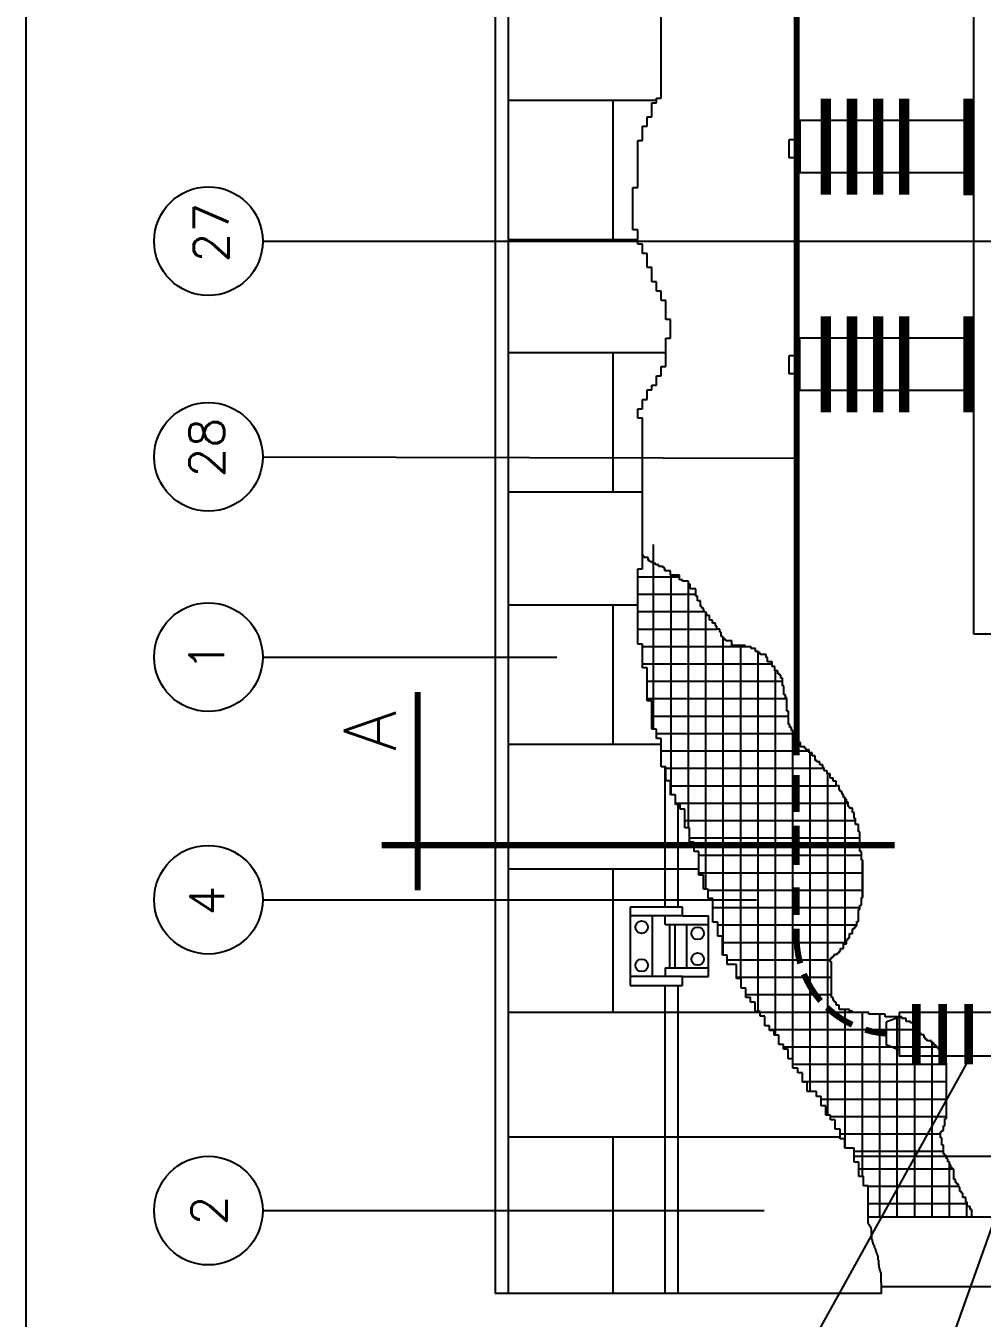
# Model space of a CAD drawing. Extents: x 0 to 0.148, y 0 to 0.197.
# Drawn here: x 0 to 0.044, y 0.0542 to 0.1135 of the extents above; entities that cross this region are included whole.
import ezdxf

# ---------------------------------------------------------------- set-up
doc = ezdxf.new("R2010")
doc.units = 0
doc.header["$LTSCALE"] = 0.2
doc.header["$MEASUREMENT"] = 0
for name, pattern in [('T2PONTO', [1.25, 0.5, -0.25, 0, -0.25, 0, -0.25]), ('TRACEJ', [0.75, 0.5, -0.25]), ('TRACEJP', [0.30000000000000004, 0.2, -0.1])]:
    doc.linetypes.add(name, pattern=pattern)
doc.layers.get('0').update_dxf_attribs({"linetype": 'CONTINUOUS'})
for name, color, linetype in [('LCHAMADA', 7, 'CONTINUOUS'), ('R-120', 7, 'CONTINUOUS'), ('R-80', 7, 'CONTINUOUS'), ('TUB-LP', 7, 'CONTINUOUS'), ('TUN-PI', 7, 'TRACEJ')]:
    doc.layers.add(name, color=color, linetype=linetype)
doc.styles.add('R120', font='txt', dxfattribs={"height": 0.06, "bigfont": 'RHENO'})
doc.styles.add('R80', font='txt', dxfattribs={"height": 0.04, "bigfont": 'RHENO'})

msp = doc.modelspace()

# ---------------------------------------------------------------- linework, layer by layer
for p, q in [((0.02157258112122696, 0.1457202924309954), (0.021572581121227, 0.05529604070466525)), ((0.02217258112122695, 0.1457202924309954), (0.02217258112122695, 0.05529604070466525)), ((0.04357258112122696, 0.08559470634028336), (0.04357258112122696, 0.1307947063402833)), ((0.02898732532522308, 0.1101202924309954), (0.02217258112122692, 0.1101202924309954)), ((0.02697258112122695, 0.1101202924309954), (0.02697258112122695, 0.1037202924309954)), ((0.03557258112122695, 0.1091947063402834), (0.03557258112122695, 0.1067947063402834)), ((0.04357258112122696, 0.1091947063402834), (0.03557258112122695, 0.1091947063402834)), ((0.03508066952872155, 0.1083259519522743), (0.03542559953650097, 0.1083259519522743)), ((0.03508066952872155, 0.1074793264755501), (0.03508066952872155, 0.1083259519522743)), ((0.03542742997411941, 0.1074793264755501), (0.03508066952872155, 0.1074793264755501)), ((0.04357258112122696, 0.1067947063402833), (0.03557258112122695, 0.1067947063402834)), ((0.02812229696886681, 0.1037202924309954), (0.02217258112122692, 0.1037202924309954)), ((0.03557258112122695, 0.09679470634028339), (0.03557258112122695, 0.09919470634028335)), ((0.04357258112122696, 0.09919470634028335), (0.03557258112122695, 0.09919470634028335)), ((0.02941983950340129, 0.09852029243099544), (0.02217258112122692, 0.09852029243099544)), ((0.02697258112122695, 0.09852029243099544), (0.02697258112122695, 0.09212029243099543)), ((0.03508066952872155, 0.09755940869299493), (0.03508066952872155, 0.09840603416971924)), ((0.03508066952872155, 0.09840603416971924), (0.03542559953650097, 0.09840603416971924)), ((0.03542742997411941, 0.09755940869299493), (0.03508066952872155, 0.09755940869299493)), ((0.04357258112122696, 0.09679470634028334), (0.03557258112122695, 0.09679470634028339)), ((0.02833855405795584, 0.09212029243099543), (0.02217258112122692, 0.09212029243099543)), ((0.02883997056609767, 0.08971520905681515), (0.02883997056609767, 0.08123326265052419)), ((0.02840263338615645, 0.08918853099581561), (0.02833855405795587, 0.08918853099581561)), ((0.02840263338615645, 0.08911996232028804), (0.02840263338615645, 0.08918853099581561)), ((0.02860820207234186, 0.08911996232028804), (0.02840263338615645, 0.08911996232028804)), ((0.02860820207234186, 0.08898282496923307), (0.02860820207234186, 0.08911996232028804)), ((0.02867672437020224, 0.08898282496923307), (0.02860820207234186, 0.08898282496923307)), ((0.02867672437020224, 0.08891425505016769), (0.02867672437020224, 0.08898282496923307)), ((0.02881376986222512, 0.08891425505016769), (0.02867672437020224, 0.08891425505016769)), ((0.02881376986222512, 0.0888456863746402), (0.02881376986222512, 0.08891425505016769)), ((0.02895081535424803, 0.0888456863746402), (0.02881376986222512, 0.0888456863746402)), ((0.02895081535424803, 0.08877711769911265), (0.02895081535424803, 0.0888456863746402)), ((0.02908786084627091, 0.08877711769911265), (0.02895081535424803, 0.08877711769911265)), ((0.02908786084627091, 0.08870854902358516), (0.02908786084627091, 0.08877711769911265)), ((0.0292934286361542, 0.08870854902358516), (0.02908786084627091, 0.08870854902358516)), ((0.0292934286361542, 0.08863998034805767), (0.0292934286361542, 0.08870854902358516)), ((0.0293619518303167, 0.08863998034805767), (0.0292934286361542, 0.08863998034805767)), ((0.0293619518303167, 0.0885028417534648), (0.0293619518303167, 0.08863998034805767)), ((0.02963604281436249, 0.0885028417534648), (0.0293619518303167, 0.0885028417534648)), ((0.02963604281436249, 0.08829713448334445), (0.02963604281436249, 0.0885028417534648)), ((0.02812229696886681, 0.08822965141633587), (0.03004717839412904, 0.08822965141633587)), ((0.03004717839412904, 0.08829713448334445), (0.02963604281436249, 0.08829713448334445)), ((0.02963997056609765, 0.08829713448334452), (0.02963997056609765, 0.07820362026195411)), ((0.03004717839412904, 0.08809142845676192), (0.03004717839412904, 0.08829713448334445)), ((0.03018422388615195, 0.08809142845676192), (0.03004717839412904, 0.08809142845676192)), ((0.03018422388615195, 0.08802285853769654), (0.03018422388615195, 0.08809142845676192)), ((0.03045831487019774, 0.08802285853769654), (0.03018422388615195, 0.08802285853769654)), ((0.03043997056609764, 0.0880228585376966), (0.03043997056609764, 0.07668879844590015)), ((0.03045831487019774, 0.08788572118664155), (0.03045831487019774, 0.08802285853769654)), ((0.02812229696886681, 0.0874296514163359), (0.03080092904840604, 0.0874296514163359)), ((0.03052683806436024, 0.08788572118664155), (0.03045831487019774, 0.08788572118664155)), ((0.03052683806436024, 0.0876800139165212), (0.03052683806436024, 0.08788572118664155)), ((0.03080092904840604, 0.0876800139165212), (0.03052683806436024, 0.0876800139165212)), ((0.03080092904840604, 0.08733716929534587), (0.03080092904840604, 0.0876800139165212)), ((0.03086945134626641, 0.08733716929534587), (0.03080092904840604, 0.08733716929534587)), ((0.03086945134626641, 0.08713146202522544), (0.03086945134626641, 0.08733716929534587)), ((0.02812229696886681, 0.0869202924309954), (0.02217258112122692, 0.0869202924309954)), ((0.02697258112122695, 0.0869202924309954), (0.02697258112122695, 0.08052029243099532)), ((0.03100649683828932, 0.08713146202522544), (0.03086945134626641, 0.08713146202522544)), ((0.03100649683828932, 0.0868571860795776), (0.03100649683828932, 0.08713146202522544)), ((0.03107502003245182, 0.0868571860795776), (0.03100649683828932, 0.0868571860795776)), ((0.03107502003245182, 0.08678861740405011), (0.03107502003245182, 0.0868571860795776)), ((0.0311435423303122, 0.08678861740405011), (0.03107502003245182, 0.08678861740405011)), ((0.0311435423303122, 0.08665148005299507), (0.0311435423303122, 0.08678861740405011)), ((0.02812229696886681, 0.08662965141633591), (0.03121206552447471, 0.08662965141633598)), ((0.03121206552447471, 0.08665148005299507), (0.0311435423303122, 0.08665148005299507)), ((0.03121206552447471, 0.08658291013392976), (0.03121206552447471, 0.08665148005299507)), ((0.03128058782233512, 0.08658291013392976), (0.03121206552447471, 0.08658291013392976)), ((0.03123997056609762, 0.08658291013392976), (0.03123997056609762, 0.073875558996261)), ((0.03128058782233512, 0.08644577278287471), (0.03128058782233512, 0.08658291013392976)), ((0.031417633314358, 0.08644577278287471), (0.03128058782233512, 0.08644577278287471)), ((0.031417633314358, 0.08624006551275436), (0.031417633314358, 0.08644577278287471)), ((0.03155467880638091, 0.08624006551275436), (0.031417633314358, 0.08624006551275436)), ((0.03155467880638091, 0.08610292816169937), (0.03155467880638091, 0.08624006551275436)), ((0.02812229696886681, 0.08582965141633593), (0.03176024659626417, 0.08582965141633593)), ((0.03169172429840379, 0.08610292816169937), (0.03155467880638091, 0.08610292816169937)), ((0.03169172429840379, 0.0859657895671065), (0.03169172429840379, 0.08610292816169937)), ((0.03176024659626417, 0.0859657895671065), (0.03169172429840379, 0.0859657895671065)), ((0.03176024659626417, 0.08582865221605146), (0.03176024659626417, 0.0859657895671065)), ((0.03189729208828708, 0.08582865221605146), (0.03176024659626417, 0.08582865221605146)), ((0.03189729208828708, 0.08569151362145866), (0.03189729208828708, 0.08582865221605146)), ((0.03196581528244957, 0.08569151362145866), (0.03189729208828708, 0.08569151362145866)), ((0.03196581528244957, 0.08548580759487613), (0.03196581528244957, 0.08569151362145866)), ((0.02833855405795587, 0.08502965141633595), (0.03306217832233059, 0.08502965141633602)), ((0.03203433758030995, 0.08548580759487613), (0.03196581528244957, 0.08548580759487613)), ((0.03203433758030995, 0.08541723767581075), (0.03203433758030995, 0.08548580759487613)), ((0.03210286077447246, 0.08541723767581075), (0.03203433758030995, 0.08541723767581075)), ((0.0320399705660976, 0.08541723767581075), (0.03203997056609764, 0.07084591660769085)), ((0.03210286077447246, 0.08534866900028326), (0.03210286077447246, 0.08541723767581075)), ((0.03217138307233287, 0.08534866900028326), (0.03210286077447246, 0.08534866900028326)), ((0.03217138307233287, 0.0852801003247557), (0.03217138307233287, 0.08534866900028326)), ((0.03244547405637863, 0.0852801003247557), (0.03217138307233287, 0.0852801003247557)), ((0.03244547405637863, 0.08507439305463542), (0.03244547405637863, 0.0852801003247557)), ((0.03306217832233059, 0.08507439305463542), (0.03244547405637863, 0.08507439305463542)), ((0.03283997056609758, 0.08507439305463542), (0.03283997056609758, 0.06976390066949868)), ((0.03306217832233059, 0.08500582437910786), (0.03306217832233059, 0.08507439305463542)), ((0.03333626930637637, 0.08500582437910786), (0.03306217832233059, 0.08500582437910786)), ((0.03333626930637637, 0.08493725570358038), (0.03333626930637637, 0.08500582437910786)), ((0.03354183799256179, 0.08493725570358038), (0.03333626930637637, 0.08493725570358038)), ((0.03354183799256179, 0.08480011710898751), (0.03354183799256179, 0.08493725570358038)), ((0.0336788834845847, 0.08480011710898751), (0.03354183799256179, 0.08480011710898751)), ((0.03363997056609756, 0.08480011710898742), (0.03363997056609756, 0.06824908009698255)), ((0.0336788834845847, 0.08473154843346001), (0.0336788834845847, 0.08480011710898751)), ((0.03374740578244508, 0.08473154843346001), (0.0336788834845847, 0.08473154843346001)), ((0.03374740578244508, 0.08466297975793245), (0.03374740578244508, 0.08473154843346001)), ((0.03402149676649087, 0.08466297975793245), (0.03374740578244508, 0.08466297975793245)), ((0.03402149676649087, 0.08452584116333965), (0.03402149676649087, 0.08466297975793245)), ((0.03409001906435125, 0.08452584116333965), (0.03402149676649087, 0.08452584116333965)), ((0.03409001906435125, 0.08432013513675712), (0.03409001906435125, 0.08452584116333965)), ((0.02833855405795587, 0.08422965141633604), (0.0342955877505367, 0.08422965141633597)), ((0.03429558775053666, 0.08432013513675712), (0.03409001906435125, 0.08432013513675712)), ((0.03429558775053666, 0.08411442786663677), (0.03429558775053666, 0.08432013513675712)), ((0.03443263324255955, 0.08411442786663677), (0.03429558775053666, 0.08411442786663677)), ((0.03443263324255955, 0.08390872059651641), (0.03443263324255955, 0.08411442786663677)), ((0.03456967873458246, 0.08390872059651641), (0.03443263324255955, 0.08390872059651641)), ((0.03443997056609756, 0.08390872059651641), (0.03443997056609756, 0.06716706415879038)), ((0.03456967873458246, 0.08377158324546137), (0.03456967873458246, 0.08390872059651641)), ((0.03463820103244283, 0.08377158324546137), (0.03456967873458246, 0.08377158324546137)), ((0.03463820103244283, 0.08370301332639606), (0.03463820103244283, 0.08377158324546137)), ((0.02855481114704491, 0.08342965141633599), (0.03477524652446572, 0.08342965141633599)), ((0.03470672422660534, 0.08370301332639606), (0.03463820103244283, 0.08370301332639606)), ((0.03470672422660534, 0.08356587597534108), (0.03470672422660534, 0.08370301332639606)), ((0.03477524652446572, 0.08356587597534108), (0.03470672422660534, 0.08356587597534108)), ((0.03477524652446572, 0.08322303135416567), (0.03477524652446572, 0.08356587597534108)), ((0.03484376971862825, 0.08322303135416567), (0.03477524652446572, 0.08322303135416567)), ((0.03484376971862825, 0.08281161681392496), (0.03484376971862825, 0.08322303135416567)), ((0.02855481114704491, 0.08262965141633599), (0.03498081521065112, 0.08262965141633599)), ((0.03491229201648863, 0.08281161681392496), (0.03484376971862825, 0.08281161681392496)), ((0.03491229201648863, 0.08267447946286992), (0.03491229201648863, 0.08281161681392496)), ((0.03498081521065112, 0.08267447946286992), (0.03491229201648863, 0.08267447946286992)), ((0.03498081521065112, 0.08205735889604668), (0.03498081521065112, 0.08267447946286992)), ((0.0350493375085115, 0.08205735889604668), (0.03498081521065112, 0.08205735889604668)), ((0.0350493375085115, 0.08144023832922342), (0.0350493375085115, 0.08205735889604668)), ((0.02877106823613402, 0.08182965141633601), (0.0350493375085115, 0.08182965141633608)), ((0.035117860702674, 0.08144023832922342), (0.0350493375085115, 0.08144023832922342)), ((0.035117860702674, 0.08130309973463062), (0.035117860702674, 0.08144023832922342)), ((0.02898732532522312, 0.08102965141633596), (0.0352549052983948, 0.08102965141633603)), ((0.03518638300053442, 0.08130309973463062), (0.035117860702674, 0.08130309973463062)), ((0.03518638300053442, 0.08116596238357558), (0.03518638300053442, 0.08130309973463062)), ((0.0352549052983948, 0.08116596238357558), (0.03518638300053442, 0.08116596238357558)), ((0.03523997056609754, 0.08116596238357558), (0.03523997056609754, 0.06608504946413596)), ((0.0352549052983948, 0.08102882378898271), (0.0352549052983948, 0.08116596238357558)), ((0.03532342849255729, 0.08102882378898271), (0.0352549052983948, 0.08102882378898271)), ((0.03532342849255729, 0.08089168643792767), (0.03532342849255729, 0.08102882378898271)), ((0.03539195079041767, 0.08089168643792767), (0.03532342849255729, 0.08089168643792767)), ((0.03539195079041767, 0.08075454784333487), (0.03539195079041767, 0.08089168643792767)), ((0.02920358241431219, 0.08052029243099539), (0.02217258112122692, 0.08052029243099539)), ((0.02920358241431219, 0.08022965141633605), (0.03600865595267176, 0.08022965141633605)), ((0.03552899628244058, 0.08075454784333487), (0.03539195079041767, 0.08075454784333487)), ((0.03552899628244058, 0.08061741049227983), (0.03552899628244058, 0.08075454784333487)), ((0.03559751947660308, 0.08061741049227983), (0.03552899628244058, 0.08061741049227983)), ((0.03559751947660308, 0.08041170322215947), (0.03559751947660308, 0.08061741049227983)), ((0.03580308726648637, 0.08041170322215947), (0.03559751947660308, 0.08041170322215947)), ((0.03580308726648637, 0.08034313454663199), (0.03580308726648637, 0.08041170322215947)), ((0.03587161046064888, 0.08034313454663199), (0.03580308726648637, 0.08034313454663199)), ((0.03587161046064888, 0.08027456587110442), (0.03587161046064888, 0.08034313454663199)), ((0.03600865595267176, 0.08027456587110442), (0.03587161046064888, 0.08027456587110442)), ((0.03600865595267176, 0.08013742727651163), (0.03600865595267176, 0.08027456587110442)), ((0.03614570144469467, 0.08013742727651163), (0.03600865595267176, 0.08013742727651163)), ((0.03603997056609752, 0.08013742727651163), (0.03603997056609752, 0.064570227648082)), ((0.03614570144469467, 0.08000028992545657), (0.03614570144469467, 0.08013742727651163)), ((0.03628274693671754, 0.08000028992545657), (0.03614570144469467, 0.08000028992545657)), ((0.03628274693671754, 0.07979458265533622), (0.03628274693671754, 0.08000028992545657)), ((0.03635126923457796, 0.07979458265533622), (0.03628274693671754, 0.07979458265533622)), ((0.03635126923457796, 0.07972601397980873), (0.03635126923457796, 0.07979458265533622)), ((0.03648831472660084, 0.07972601397980873), (0.03635126923457796, 0.07972601397980873)), ((0.03648831472660084, 0.07958887538521586), (0.03648831472660084, 0.07972601397980873)), ((0.03662536021862371, 0.07958887538521586), (0.03648831472660084, 0.07958887538521586)), ((0.03662536021862371, 0.07945173803416089), (0.03662536021862371, 0.07958887538521586)), ((0.02941983950340126, 0.07942965141633607), (0.03669388251648413, 0.07942965141633607)), ((0.03669388251648413, 0.07945173803416089), (0.03662536021862371, 0.07945173803416089)), ((0.03669388251648413, 0.07931459943956802), (0.03669388251648413, 0.07945173803416089)), ((0.036830928008507, 0.07931459943956802), (0.03669388251648413, 0.07931459943956802)), ((0.036830928008507, 0.07917746208851298), (0.036830928008507, 0.07931459943956802)), ((0.03696797350052992, 0.07917746208851298), (0.036830928008507, 0.07917746208851298)), ((0.0368399705660975, 0.07917746208851291), (0.0368399705660975, 0.06348821295342766)), ((0.03696797350052992, 0.07897175481839262), (0.03696797350052992, 0.07917746208851298)), ((0.02963609659249032, 0.07862965141633615), (0.03724206448457568, 0.07862965141633609)), ((0.03710501899255279, 0.07897175481839262), (0.03696797350052992, 0.07897175481839262)), ((0.03710501899255279, 0.07883461746733765), (0.03710501899255279, 0.07897175481839262)), ((0.03724206448457568, 0.07883461746733765), (0.03710501899255279, 0.07883461746733765)), ((0.03724206448457568, 0.07862891019721721), (0.03724206448457568, 0.07883461746733765)), ((0.03737910997659859, 0.07862891019721721), (0.03724206448457568, 0.07862891019721721)), ((0.03737910997659859, 0.07842320292709694), (0.03737910997659859, 0.07862891019721721)), ((0.03744763317076109, 0.07842320292709694), (0.03737910997659859, 0.07842320292709694)), ((0.03744763317076109, 0.07835463425156937), (0.03744763317076109, 0.07842320292709694)), ((0.0298523536815794, 0.0778296514163361), (0.03779024645266725, 0.07782965141633617)), ((0.03751615546862147, 0.07835463425156937), (0.03744763317076109, 0.07835463425156937)), ((0.03751615546862147, 0.0782174956569765), (0.03751615546862147, 0.07835463425156937)), ((0.037584678662784, 0.0782174956569765), (0.03751615546862147, 0.0782174956569765)), ((0.037584678662784, 0.07808035830592153), (0.037584678662784, 0.0782174956569765)), ((0.03765320096064438, 0.07808035830592153), (0.037584678662784, 0.07808035830592153)), ((0.03763997056609748, 0.07808035830592153), (0.03763997056609748, 0.07136059950285556)), ((0.03765320096064438, 0.07801178963039397), (0.03765320096064438, 0.07808035830592153)), ((0.03772172325850476, 0.07801178963039397), (0.03765320096064438, 0.07801178963039397)), ((0.03772172325850476, 0.07787465103580117), (0.03772172325850476, 0.07801178963039397)), ((0.03779024645266725, 0.07787465103580117), (0.03772172325850476, 0.07787465103580117)), ((0.03779024645266725, 0.07766894500921864), (0.03779024645266725, 0.07787465103580117)), ((0.03785876875052767, 0.07766894500921864), (0.03779024645266725, 0.07766894500921864)), ((0.03785876875052767, 0.07760037509015326), (0.03785876875052767, 0.07766894500921864)), ((0.03799581424255055, 0.07760037509015326), (0.03785876875052767, 0.07760037509015326)), ((0.03799581424255055, 0.07739466906357073), (0.03799581424255055, 0.07760037509015326)), ((0.03806433743671304, 0.07739466906357073), (0.03799581424255055, 0.07739466906357073)), ((0.03806433743671304, 0.07712039311792288), (0.03806433743671304, 0.07739466906357073)), ((0.03028486785975753, 0.07702965141633612), (0.03813285973457342, 0.07702965141633619)), ((0.03813285973457342, 0.07712039311792288), (0.03806433743671304, 0.07712039311792288)), ((0.03813285973457342, 0.07684611717227503), (0.03813285973457342, 0.07712039311792288)), ((0.03826990522659633, 0.07684611717227503), (0.03813285973457342, 0.07684611717227503)), ((0.03826990522659633, 0.07650327255109964), (0.03826990522659633, 0.07684611717227503)), ((0.03050112494884661, 0.07622965141633613), (0.03833842842075888, 0.07622965141633613)), ((0.03833842842075884, 0.07650327255109964), (0.03826990522659633, 0.07650327255109964)), ((0.03833842842075884, 0.07561187479509072), (0.03833842842075884, 0.07650327255109964)), ((0.03093363912702478, 0.07542965141633615), (0.03840695071861921, 0.07542965141633615)), ((0.03840695071861921, 0.07561187479509072), (0.03833842842075884, 0.07561187479509072)), ((0.03840695071861921, 0.07520046149838783), (0.03840695071861921, 0.07561187479509072)), ((0.03847547391278175, 0.07520046149838783), (0.03840695071861921, 0.07520046149838783)), ((0.03843997056609746, 0.07520046149838783), (0.03843997056609746, 0.07348623714897314)), ((0.03847547391278175, 0.07348623714897314), (0.03847547391278175, 0.07520046149838783)), ((0.03093363912702474, 0.07478601262328745), (0.02217258112122692, 0.07478601262328745)), ((0.02697258112122695, 0.07478601262328737), (0.02697258112122695, 0.06820791935405146)), ((0.03093363912702474, 0.07462965141633617), (0.03847547391278175, 0.0746296514163361)), ((0.03136615330520288, 0.07382965141633618), (0.03847547391278175, 0.07382965141633611)), ((0.03018261913971499, 0.07305418249668051), (0.02778173020774917, 0.07305418249668058)), ((0.03018261913971499, 0.07265418249668058), (0.03018261913971499, 0.07305418249668051)), ((0.03833842842075884, 0.07293768525767738), (0.03833842842075884, 0.07314339252779781)), ((0.03833842842075884, 0.07314339252779781), (0.03840695071861921, 0.07314339252779781)), ((0.03840695071861921, 0.07314339252779781), (0.03840695071861921, 0.07348623714897314)), ((0.03840695071861921, 0.07348623714897314), (0.03847547391278175, 0.07348623714897314)), ((0.03018261913971499, 0.07265418249668058), (0.02778173020774917, 0.07265418249668058)), ((0.02938051836332184, 0.0722541824966806), (0.02938051836332184, 0.07265418249668058)), ((0.03018261913971499, 0.07265418249668058), (0.03138173020774916, 0.07265418249668058)), ((0.03138173020774916, 0.06985418249668057), (0.03138173020774916, 0.07265418249668058)), ((0.03158241039429195, 0.0730296514163362), (0.03833842842075884, 0.0730296514163362)), ((0.03826990522659633, 0.0723891333663817), (0.03826990522659633, 0.07293768525767738)), ((0.03826990522659633, 0.07293768525767738), (0.03833842842075884, 0.07293768525767738)), ((0.02938051836332184, 0.0722541824966806), (0.03138173020774916, 0.0722541824966806)), ((0.02958167007260921, 0.0722541824966806), (0.02958167007260921, 0.07025418249668057)), ((0.02983427759089415, 0.0722541824966806), (0.02983427759089415, 0.07025418249668057)), ((0.03038173020774915, 0.07025418249668057), (0.03038173020774915, 0.0722541824966806)), ((0.03179866748338102, 0.07222965141633622), (0.03820138292873597, 0.07222965141633622)), ((0.03799581424255055, 0.07184058147508593), (0.03799581424255055, 0.07204628874520629)), ((0.03799581424255055, 0.07204628874520629), (0.03806433743671304, 0.07204628874520629)), ((0.03806433743671304, 0.07204628874520629), (0.03806433743671304, 0.07211485742073385)), ((0.03806433743671304, 0.07211485742073385), (0.03813285973457342, 0.07211485742073385)), ((0.03813285973457342, 0.07211485742073385), (0.03813285973457342, 0.07218342733979916)), ((0.03813285973457342, 0.07218342733979916), (0.03820138292873597, 0.07218342733979916)), ((0.03820138292873597, 0.07218342733979916), (0.03820138292873597, 0.0723891333663817)), ((0.03820138292873597, 0.0723891333663817), (0.03826990522659633, 0.0723891333663817)), ((0.03201492457247009, 0.07142965141633617), (0.03772172325850476, 0.07142965141633624)), ((0.037584678662784, 0.0711548922327352), (0.037584678662784, 0.07136059950285556)), ((0.037584678662784, 0.07136059950285556), (0.03772172325850476, 0.07136059950285556)), ((0.03772172325850476, 0.07136059950285556), (0.03772172325850476, 0.07156630677297592)), ((0.03772172325850476, 0.07156630677297592), (0.03779024645266725, 0.07156630677297592)), ((0.03779024645266725, 0.07156630677297592), (0.03779024645266725, 0.0716348754485034)), ((0.03779024645266725, 0.0716348754485034), (0.03785876875052767, 0.0716348754485034)), ((0.03785876875052767, 0.0716348754485034), (0.03785876875052767, 0.07184058147508593)), ((0.03785876875052767, 0.07184058147508593), (0.03799581424255055, 0.07184058147508593)), ((0.03696797350052992, 0.07053777166591195), (0.03696797350052992, 0.07067490901696694)), ((0.03696797350052992, 0.07067490901696694), (0.03703649669469242, 0.07067490901696694)), ((0.03703649669469242, 0.07067490901696694), (0.03703649669469242, 0.0707434789360323)), ((0.03703649669469242, 0.0707434789360323), (0.03710501899255279, 0.0707434789360323)), ((0.03710501899255279, 0.0707434789360323), (0.03710501899255279, 0.0708120476115598)), ((0.03710501899255279, 0.0708120476115598), (0.0371735421867153, 0.0708120476115598)), ((0.0371735421867153, 0.0708120476115598), (0.0371735421867153, 0.07088061628708736)), ((0.0371735421867153, 0.07088061628708736), (0.03731058767873821, 0.07088061628708736)), ((0.03731058767873821, 0.07088061628708736), (0.03731058767873821, 0.07094918496261485)), ((0.03731058767873821, 0.07094918496261485), (0.03737910997659859, 0.07094918496261485)), ((0.03737910997659859, 0.07094918496261485), (0.03737910997659859, 0.07101775488168016)), ((0.03737910997659859, 0.07101775488168016), (0.03744763317076109, 0.07101775488168016)), ((0.03744763317076109, 0.07101775488168016), (0.03744763317076109, 0.0711548922327352)), ((0.03744763317076109, 0.0711548922327352), (0.037584678662784, 0.0711548922327352)), ((0.02938051836332184, 0.07025418249668057), (0.03138173020774916, 0.07025418249668057)), ((0.02938051836332184, 0.07025418249668057), (0.02938051836332184, 0.06985418249668057)), ((0.03223118166155915, 0.07062965141633633), (0.03696797350052992, 0.07062965141633633)), ((0.03703649669469242, 0.07053777166591195), (0.03696797350052992, 0.07053777166591195)), ((0.03703649669469242, 0.06889211599202474), (0.03703649669469242, 0.07053777166591195)), ((0.03018173020774916, 0.06985418249668057), (0.02778173020774917, 0.06985418249668057)), ((0.03018173020774916, 0.06945418249668059), (0.03018173020774916, 0.06985418249668057)), ((0.03018173020774916, 0.06985418249668057), (0.03138173020774916, 0.06985418249668057)), ((0.0326636958397373, 0.06982965141633635), (0.03703649669469239, 0.06982965141633635)), ((0.02778173020774917, 0.06945418249668059), (0.03018173020774916, 0.06945418249668059)), ((0.03309621001791543, 0.06902965141633628), (0.03703649669469239, 0.06902965141633635)), ((0.03710501899255279, 0.06889211599202474), (0.03703649669469242, 0.06889211599202474)), ((0.03710501899255279, 0.06875497864096977), (0.03710501899255279, 0.06889211599202474)), ((0.0371735421867153, 0.06875497864096977), (0.03710501899255279, 0.06875497864096977)), ((0.0371735421867153, 0.06868640996544222), (0.0371735421867153, 0.06875497864096977)), ((0.03724206448457568, 0.06868640996544222), (0.0371735421867153, 0.06868640996544222)), ((0.03724206448457568, 0.06854927137084935), (0.03724206448457568, 0.06868640996544222)), ((0.03737910997659859, 0.06854927137084935), (0.03724206448457568, 0.06854927137084935)), ((0.03737910997659859, 0.06834356410072906), (0.03737910997659859, 0.06854927137084935)), ((0.03785876875052767, 0.06834356410072906), (0.03737910997659859, 0.06834356410072906)), ((0.03763997056609748, 0.06834356410072906), (0.03763997056609746, 0.06197339113737363)), ((0.03785876875052767, 0.0682749954252015), (0.03785876875052767, 0.06834356410072906)), ((0.03374498128518265, 0.06820791935405146), (0.02217258112122692, 0.06820791935405146)), ((0.03374498128518265, 0.0682296514163363), (0.03799581424255055, 0.06822965141633637)), ((0.03799581424255055, 0.0682749954252015), (0.03785876875052767, 0.0682749954252015)), ((0.03799581424255055, 0.06820642674967395), (0.03799581424255055, 0.0682749954252015)), ((0.03874956489682754, 0.06820642674967395), (0.03799581424255055, 0.06820642674967395)), ((0.03843997056609746, 0.06820642674967395), (0.03843997056609746, 0.06067497350378837)), ((0.03874956489682754, 0.06813785807414653), (0.03874956489682754, 0.06820642674967395)), ((0.03950331465480238, 0.06813785807414653), (0.03874956489682754, 0.06813785807414653)), ((0.03923997056609745, 0.06813785807414653), (0.03923997056609749, 0.05879470634028343)), ((0.03950331465480238, 0.06800071947955366), (0.03950331465480238, 0.06813785807414653)), ((0.04025706441277725, 0.06800071947955366), (0.03950331465480238, 0.06800071947955366)), ((0.04013563897112767, 0.06798900307648623), (0.03953563897112765, 0.06775640390539102)), ((0.03953563897112765, 0.06775640390539102), (0.03953563897112765, 0.06671499434487323)), ((0.04003997056609743, 0.06800071947955366), (0.04003997056609743, 0.05879470634028343)), ((0.05013563897112766, 0.06820721536120977), (0.04013563897112767, 0.06820721536120977)), ((0.04013563897112767, 0.06820721536120977), (0.04013563897112767, 0.06620721536120967)), ((0.04025706441277725, 0.0679321508040261), (0.04025706441277725, 0.06800071947955366)), ((0.04046263220266051, 0.0679321508040261), (0.04025706441277725, 0.0679321508040261)), ((0.04046263220266051, 0.06779501220943324), (0.04046263220266051, 0.0679321508040261)), ((0.04066820088884593, 0.06779501220943324), (0.04046263220266051, 0.06779501220943324)), ((0.04066820088884593, 0.06772644353390582), (0.04066820088884593, 0.06779501220943324)), ((0.0408052463808688, 0.06772644353390582), (0.04066820088884593, 0.06772644353390582)), ((0.0408052463808688, 0.0675893061828507), (0.0408052463808688, 0.06772644353390582)), ((0.03417749546336074, 0.06742965141633632), (0.04094229187289172, 0.06742965141633625)), ((0.04087376867872922, 0.0675893061828507), (0.0408052463808688, 0.0675893061828507)), ((0.04083997056609742, 0.0675893061828507), (0.04083997056609742, 0.05879470634028343)), ((0.04087376867872922, 0.06752073750732328), (0.04087376867872922, 0.0675893061828507)), ((0.04094229187289172, 0.06752073750732328), (0.04087376867872922, 0.06752073750732328)), ((0.04094229187289172, 0.06738359891273041), (0.04094229187289172, 0.06752073750732328)), ((0.0410108141707521, 0.06738359891273041), (0.04094229187289172, 0.06738359891273041)), ((0.0410108141707521, 0.06731503023720285), (0.0410108141707521, 0.06738359891273041)), ((0.04107933736491459, 0.06731503023720285), (0.0410108141707521, 0.06731503023720285)), ((0.04107933736491459, 0.06724646156167537), (0.04107933736491459, 0.06731503023720285)), ((0.04114785966277501, 0.06724646156167537), (0.04107933736491459, 0.06724646156167537)), ((0.04114785966277501, 0.06717789164260998), (0.04114785966277501, 0.06724646156167537)), ((0.04128490515479788, 0.06717789164260998), (0.04114785966277501, 0.06717789164260998)), ((0.04128490515479788, 0.06704075429155501), (0.04128490515479788, 0.06717789164260998)), ((0.03482626673062798, 0.06662965141633627), (0.04183308712288951, 0.06662965141633627)), ((0.04013563897112767, 0.0664823951737781), (0.03953563897112765, 0.06671499434487323)), ((0.04135342834896039, 0.06704075429155501), (0.04128490515479788, 0.06704075429155501)), ((0.04135342834896039, 0.06697218561602745), (0.04135342834896039, 0.06704075429155501)), ((0.04142195064682076, 0.06697218561602745), (0.04135342834896039, 0.06697218561602745)), ((0.04142195064682076, 0.06690361569696214), (0.04142195064682076, 0.06697218561602745)), ((0.04162751843670405, 0.06690361569696214), (0.04142195064682076, 0.06690361569696214)), ((0.04162751843670405, 0.06683504702143465), (0.04162751843670405, 0.06690361569696214)), ((0.04169604163086656, 0.06683504702143465), (0.04162751843670405, 0.06683504702143465)), ((0.0416399705660974, 0.06683504702143465), (0.0416399705660974, 0.05879470634028343)), ((0.04169604163086656, 0.06676647834590717), (0.04169604163086656, 0.06683504702143465)), ((0.04176456392872696, 0.06676647834590717), (0.04169604163086656, 0.06676647834590717)), ((0.04176456392872696, 0.06669790967037961), (0.04176456392872696, 0.06676647834590717)), ((0.04183308712288947, 0.06669790967037961), (0.04176456392872696, 0.06669790967037961)), ((0.04183308712288947, 0.0666293397513143), (0.04183308712288947, 0.06669790967037961)), ((0.04190160942074984, 0.0666293397513143), (0.04183308712288947, 0.0666293397513143)), ((0.04190160942074984, 0.06656077107578674), (0.04190160942074984, 0.0666293397513143)), ((0.04197013261491235, 0.06656077107578674), (0.04190160942074984, 0.06656077107578674)), ((0.04197013261491235, 0.06649220240025933), (0.04197013261491235, 0.06656077107578674)), ((0.05013563897112766, 0.06620721536120974), (0.04013563897112767, 0.06620721536120967)), ((0.04210717810693526, 0.06649220240025933), (0.04197013261491235, 0.06649220240025933)), ((0.04210717810693526, 0.06635506504920421), (0.04210717810693526, 0.06649220240025933)), ((0.04217570040479564, 0.06635506504920421), (0.04210717810693526, 0.06635506504920421)), ((0.04217570040479564, 0.06601221918449106), (0.04217570040479564, 0.06635506504920421)), ((0.04224422359895814, 0.06601221918449106), (0.04217570040479564, 0.06601221918449106)), ((0.04224422359895814, 0.06587508183343607), (0.04224422359895814, 0.06601221918449106)), ((0.03525878090880609, 0.06582965141633636), (0.04231274589681852, 0.06582965141633636)), ((0.04231274589681852, 0.06587508183343607), (0.04224422359895814, 0.06587508183343607)), ((0.04231274589681852, 0.06333802964707778), (0.04231274589681852, 0.06587508183343607)), ((0.03569129508698431, 0.06502965141633638), (0.04231274589681852, 0.06502965141633638)), ((0.03655632344334057, 0.0642296514163364), (0.04231274589681852, 0.0642296514163364)), ((0.03698883762151871, 0.06342965141633641), (0.04231274589681852, 0.06342965141633641)), ((0.04217570040479564, 0.06278947775578195), (0.04217570040479564, 0.06299518502590239)), ((0.04217570040479564, 0.06299518502590239), (0.04224422359895814, 0.06299518502590239)), ((0.04224422359895814, 0.06299518502590239), (0.04224422359895814, 0.06333802964707778)), ((0.04224422359895814, 0.06333802964707778), (0.04231274589681852, 0.06333802964707778)), ((0.03742135179969686, 0.06247363954634344), (0.02217258112122692, 0.06247363954634344)), ((0.02697258112122695, 0.06247363954634344), (0.02697258112122695, 0.05529604070466525)), ((0.03742135179969686, 0.06262965141633642), (0.04203865491277275, 0.06262965141633642)), ((0.04203865491277275, 0.06244663313460662), (0.04203865491277275, 0.06272090908025454)), ((0.04203865491277275, 0.06272090908025454), (0.04210717810693526, 0.06272090908025454)), ((0.04210717810693526, 0.06244663313460662), (0.04203865491277275, 0.06244663313460662)), ((0.04210717810693526, 0.06272090908025454), (0.04210717810693526, 0.06278947775578195)), ((0.04210717810693526, 0.06278947775578195), (0.04217570040479564, 0.06278947775578195)), ((0.04210717810693526, 0.06210378851343129), (0.04210717810693526, 0.06244663313460662)), ((0.03807012306696406, 0.06182965141633644), (0.04217570040479564, 0.06182965141633644)), ((0.04217570040479564, 0.06210378851343129), (0.04210717810693526, 0.06210378851343129)), ((0.04217570040479564, 0.06169237397319058), (0.04217570040479564, 0.06210378851343129)), ((0.05157258112122692, 0.06159470634028344), (0.03807012306696406, 0.06159470634028344)), ((0.04224422359895814, 0.06169237397319058), (0.04217570040479564, 0.06169237397319058)), ((0.04224422359895814, 0.06162380529766302), (0.04224422359895814, 0.06169237397319058)), ((0.04231274589681852, 0.06162380529766302), (0.04224422359895814, 0.06162380529766302)), ((0.04231274589681852, 0.06148666794660805), (0.04231274589681852, 0.06162380529766302)), ((0.04238126909098106, 0.06148666794660805), (0.04231274589681852, 0.06148666794660805)), ((0.04238126909098106, 0.06134952935201518), (0.04238126909098106, 0.06148666794660805)), ((0.04244979138884143, 0.06134952935201518), (0.04238126909098106, 0.06134952935201518)), ((0.04243997056609738, 0.06134952935201518), (0.04243997056609738, 0.05879470634028343)), ((0.04244979138884143, 0.06121239200096013), (0.04244979138884143, 0.06134952935201518)), ((0.04251831458300392, 0.06121239200096013), (0.04244979138884143, 0.06121239200096013)), ((0.04251831458300392, 0.06107525340636734), (0.04251831458300392, 0.06121239200096013)), ((0.03828638015605312, 0.06102965141633646), (0.0425868368808643, 0.06102965141633646)), ((0.0425868368808643, 0.06107525340636734), (0.04251831458300392, 0.06107525340636734)), ((0.0425868368808643, 0.06100668473083977), (0.0425868368808643, 0.06107525340636734)), ((0.04265536007502685, 0.06100668473083977), (0.0425868368808643, 0.06100668473083977)), ((0.04265536007502685, 0.06052670151507157), (0.04265536007502685, 0.06100668473083977)), ((0.03871889433423127, 0.06022965141633647), (0.04286092786491009, 0.06022965141633647)), ((0.04272388237288723, 0.06052670151507157), (0.04265536007502685, 0.06052670151507157)), ((0.04272388237288723, 0.06038956416401653), (0.04272388237288723, 0.06052670151507157)), ((0.04279240556704972, 0.06038956416401653), (0.04272388237288723, 0.06038956416401653)), ((0.04279240556704972, 0.06032099548848904), (0.04279240556704972, 0.06038956416401653)), ((0.04286092786491009, 0.06032099548848904), (0.04279240556704972, 0.06032099548848904)), ((0.04286092786491009, 0.06018385689389617), (0.04286092786491009, 0.06032099548848904)), ((0.04292945016277047, 0.06018385689389617), (0.04286092786491009, 0.06018385689389617)), ((0.04292945016277047, 0.05997814962377582), (0.04292945016277047, 0.06018385689389617)), ((0.03871889433423127, 0.05942965141633649), (0.0432720643409788, 0.05942965141633649)), ((0.04299797335693301, 0.05997814962377582), (0.04292945016277047, 0.05997814962377582)), ((0.04299797335693301, 0.05990958094824833), (0.04299797335693301, 0.05997814962377582)), ((0.04306649565479338, 0.05990958094824833), (0.04299797335693301, 0.05990958094824833)), ((0.04306649565479338, 0.05970387492166579), (0.04306649565479338, 0.05990958094824833)), ((0.04320354114681627, 0.05970387492166579), (0.04306649565479338, 0.05970387492166579)), ((0.04320354114681627, 0.05949816765154543), (0.04320354114681627, 0.05970387492166579)), ((0.0432720643409788, 0.05949816765154543), (0.04320354114681627, 0.05949816765154543)), ((0.04323997056609737, 0.05949816765154543), (0.04323997056609737, 0.05879470634028343)), ((0.0432720643409788, 0.05929246038142508), (0.0432720643409788, 0.05949816765154543)), ((0.0927725811212269, 0.05879470634028343), (0.03871889433423127, 0.05879470634028343)), ((0.04340910983300168, 0.05929246038142508), (0.0432720643409788, 0.05929246038142508)), ((0.04340910983300168, 0.05915532303037004), (0.04340910983300168, 0.05929246038142508)), ((0.04347763213086206, 0.05915532303037004), (0.04340910983300168, 0.05915532303037004)), ((0.04347763213086206, 0.05881247716565688), (0.04347763213086206, 0.05915532303037004)), ((0.03872016349804776, 0.05879380917586687), (0.03870081860916978, 0.05879380917586687)), ((0.03870081860916978, 0.05879380917586687), (0.03870081860916978, 0.05852279751700286)), ((0.03870081860916978, 0.05852279751700286), (0.03872016349804776, 0.05852279751700286)), ((0.03872016349804776, 0.05852279751700286), (0.03872016349804776, 0.05848408245397785)), ((0.03872016349804776, 0.05848408245397785), (0.03873950838692571, 0.05848408245397785)), ((0.03873950838692571, 0.05848408245397785), (0.03873950838692571, 0.05846472430069645)), ((0.03873950838692571, 0.05846472430069645), (0.0387588532758037, 0.05846472430069645)), ((0.0387588532758037, 0.05846472430069645), (0.0387588532758037, 0.05842600799413361)), ((0.0387588532758037, 0.05842600799413361), (0.03877819816468167, 0.05842600799413361)), ((0.03877819816468167, 0.05842600799413361), (0.03877819816468167, 0.05838729168757076)), ((0.03877819816468167, 0.05838729168757076), (0.03879754305355962, 0.05838729168757076)), ((0.03879754305355962, 0.05838729168757076), (0.03879754305355962, 0.05836793477782727)), ((0.03879754305355962, 0.05836793477782727), (0.03881688794243759, 0.05836793477782727)), ((0.03881688794243759, 0.05836793477782727), (0.03881688794243759, 0.05832921847126442)), ((0.03881688794243759, 0.05832921847126442), (0.03883623283131554, 0.05832921847126442)), ((0.03883623283131554, 0.05832921847126442), (0.03883623283131554, 0.05827114401142018)), ((0.03883623283131554, 0.05827114401142018), (0.03885557772019353, 0.05827114401142018)), ((0.03885557772019353, 0.05827114401142018), (0.03885557772019353, 0.05794205913624971)), ((0.03885557772019353, 0.05794205913624971), (0.03887492260907151, 0.05794205913624971)), ((0.03887492260907151, 0.05794205913624971), (0.03887492260907151, 0.05776783824379272)), ((0.03887492260907151, 0.05776783824379272), (0.03889426749794946, 0.05776783824379272)), ((0.03889426749794946, 0.05776783824379272), (0.03889426749794946, 0.0576710474773857)), ((0.03889426749794946, 0.0576710474773857), (0.03891361238682743, 0.0576710474773857)), ((0.03891361238682743, 0.0576710474773857), (0.03891361238682743, 0.05763233241436075)), ((0.03891361238682743, 0.05763233241436075), (0.03893295727570542, 0.05763233241436075)), ((0.03893295727570542, 0.05763233241436075), (0.03893295727570542, 0.05757425795451644)), ((0.03893295727570542, 0.05757425795451644), (0.03895230216458336, 0.05757425795451644)), ((0.03895230216458336, 0.05757425795451644), (0.03895230216458336, 0.0575355428914915)), ((0.03895230216458336, 0.0575355428914915), (0.03897164705346134, 0.0575355428914915)), ((0.03897164705346134, 0.0575355428914915), (0.03897164705346134, 0.05751618473821003)), ((0.03897164705346134, 0.05751618473821003), (0.03899099194233929, 0.05751618473821003)), ((0.03899099194233929, 0.05751618473821003), (0.03899099194233929, 0.0574193939718031)), ((0.03899099194233929, 0.0574193939718031), (0.03901033683121727, 0.0574193939718031)), ((0.03901033683121727, 0.0574193939718031), (0.03901033683121727, 0.05738067890877807)), ((0.03901033683121727, 0.05738067890877807), (0.03902968172009524, 0.05738067890877807)), ((0.03902968172009524, 0.05738067890877807), (0.03902968172009524, 0.05732260444893383)), ((0.03902968172009524, 0.05732260444893383), (0.03904902660897319, 0.05732260444893383)), ((0.03904902660897319, 0.05732260444893383), (0.03904902660897319, 0.05726453123262742)), ((0.03904902660897319, 0.05726453123262742), (0.03906837149785118, 0.05726453123262742)), ((0.03906837149785118, 0.05726453123262742), (0.03906837149785118, 0.05722581492606459)), ((0.03906837149785118, 0.05722581492606459), (0.03908771638672913, 0.05722581492606459)), ((0.03908771638672913, 0.05722581492606459), (0.03908771638672913, 0.05714838355647678)), ((0.03908771638672913, 0.05714838355647678), (0.03910706127560711, 0.05714838355647678)), ((0.03910706127560711, 0.05714838355647678), (0.03910706127560711, 0.05709030909663261)), ((0.03910706127560711, 0.05709030909663261), (0.03912640616448508, 0.05709030909663261)), ((0.03912640616448508, 0.05709030909663261), (0.03912640616448508, 0.0570515940336076)), ((0.03912640616448508, 0.0570515940336076), (0.03914575105336303, 0.0570515940336076)), ((0.03914575105336303, 0.0570515940336076), (0.03914575105336303, 0.05701287772704482)), ((0.03914575105336303, 0.05701287772704482), (0.03916509594224102, 0.05701287772704482)), ((0.03916509594224102, 0.05701287772704482), (0.03916509594224102, 0.05681929743776855)), ((0.03916509594224102, 0.05681929743776855), (0.03918444083111899, 0.05681929743776855)), ((0.03918444083111899, 0.05681929743776855), (0.03918444083111899, 0.05660636023874871)), ((0.03918444083111899, 0.05660636023874871), (0.03920378571999694, 0.05660636023874871)), ((0.03920378571999694, 0.05660636023874871), (0.03920378571999694, 0.05647085440931668)), ((0.03920378571999694, 0.05647085440931668), (0.03922313060887492, 0.05647085440931668)), ((0.03922313060887492, 0.05647085440931668), (0.03922313060887492, 0.05645149625603529)), ((0.03922313060887492, 0.05645149625603529), (0.03924247549775287, 0.05645149625603529)), ((0.03924247549775287, 0.05645149625603529), (0.03924247549775287, 0.0563547067331661)), ((0.03924247549775287, 0.0563547067331661), (0.03926182038663084, 0.0563547067331661)), ((0.03926182038663084, 0.0563547067331661), (0.03926182038663084, 0.05627727536357831)), ((0.03926182038663084, 0.05627727536357831), (0.03928116527550883, 0.05627727536357831)), ((0.03928116527550883, 0.05627727536357831), (0.03928116527550883, 0.05623855905701546)), ((0.03928116527550883, 0.05623855905701546), (0.03930051016438678, 0.05623855905701546)), ((0.03930051016438678, 0.05623855905701546), (0.03930051016438678, 0.05579332650569441)), ((0.03933146216585195, 0.05529604070466525), (0.021572581121227, 0.05529604070466525)), ((0.03930051016438678, 0.05579332650569441), (0.03931985505326475, 0.05579332650569441)), ((0.03931985505326475, 0.05579332650569441), (0.03931985505326475, 0.05561910436969959)), ((0.03931985505326475, 0.05561910436969959), (0.0393391999421427, 0.05561910436969959)), ((0.0895725811212269, 0.05559470634028336), (0.03933146216585195, 0.05559470634028336)), ((0.03933146216585195, 0.05529604070466525), (0.03933146216585195, 0.05559470634028336)), ((0.0393391999421427, 0.05561910436969959), (0.0393391999421427, 0.05558038930667457))]:
    msp.add_line(p, q)
at = {"color": 7}
for p, q in [((0.02920358241431219, 0.1102312713897155), (0.02920358241431219, 0.1143429297164778)), ((0.02877106823613402, 0.109365659633992), (0.02877106823613402, 0.1100148684507847)), ((0.02877106823613402, 0.1100148684507847), (0.02898732532522312, 0.1100148684507847)), ((0.02898732532522312, 0.1100148684507847), (0.02898732532522312, 0.1102312713897155)), ((0.02898732532522312, 0.1102312713897155), (0.02920358241431219, 0.1102312713897155)), ((0.02855481114704495, 0.1089328537561303), (0.02855481114704495, 0.109365659633992)), ((0.02855481114704495, 0.109365659633992), (0.02877106823613402, 0.109365659633992)), ((0.02833855405795587, 0.1082836449393376), (0.02833855405795587, 0.1089328537561303)), ((0.02833855405795587, 0.1089328537561303), (0.02855481114704495, 0.1089328537561303)), ((0.02812229696886681, 0.106119614306491), (0.02812229696886681, 0.1082836449393376)), ((0.02812229696886681, 0.1082836449393376), (0.02833855405795587, 0.1082836449393376)), ((0.02790603987977774, 0.1041719866125754), (0.02790603987977774, 0.106119614306491)), ((0.02790603987977774, 0.106119614306491), (0.02812229696886681, 0.106119614306491)), ((0.02812229696886681, 0.1041719866125754), (0.02790603987977774, 0.1041719866125754)), ((0.02812229696886681, 0.1035227777957826), (0.02812229696886681, 0.1041719866125754)), ((0.02833855405795587, 0.1035227777957826), (0.02812229696886681, 0.1035227777957826)), ((0.02833855405795587, 0.1030899706743831), (0.02833855405795587, 0.1035227777957826)), ((0.02855481114704495, 0.1030899706743831), (0.02833855405795587, 0.1030899706743831)), ((0.02855481114704495, 0.1024407618575905), (0.02855481114704495, 0.1030899706743831)), ((0.02877106823613402, 0.1024407618575905), (0.02855481114704495, 0.1024407618575905)), ((0.02877106823613402, 0.1017915530407978), (0.02877106823613402, 0.1024407618575905)), ((0.02898732532522312, 0.1017915530407978), (0.02877106823613402, 0.1017915530407978)), ((0.02898732532522312, 0.1013587471629361), (0.02898732532522312, 0.1017915530407978)), ((0.02920358241431219, 0.1013587471629361), (0.02898732532522312, 0.1013587471629361)), ((0.02920358241431219, 0.1009259400415365), (0.02920358241431219, 0.1013587471629361)), ((0.02941983950340126, 0.1009259400415365), (0.02920358241431219, 0.1009259400415365)), ((0.02941983950340126, 0.100060328285813), (0.02941983950340126, 0.1009259400415365)), ((0.02963609659249032, 0.100060328285813), (0.02941983950340126, 0.100060328285813)), ((0.02963609659249032, 0.09919471653008946), (0.02963609659249032, 0.100060328285813)), ((0.02941983950340126, 0.09789629765296645), (0.02941983950340126, 0.09919471653008946)), ((0.02941983950340126, 0.09919471653008946), (0.02963609659249032, 0.09919471653008946)), ((0.02898732532522312, 0.09703068589724295), (0.02898732532522312, 0.09746349177510474)), ((0.02898732532522312, 0.09746349177510474), (0.02920358241431219, 0.09746349177510474)), ((0.02920358241431219, 0.09746349177510474), (0.02920358241431219, 0.09789629765296645)), ((0.02920358241431219, 0.09789629765296645), (0.02941983950340126, 0.09789629765296645)), ((0.02855481114704495, 0.0963814770804503), (0.02855481114704495, 0.09681428295831204)), ((0.02855481114704495, 0.09681428295831204), (0.02877106823613402, 0.09681428295831204)), ((0.02877106823613402, 0.09681428295831204), (0.02877106823613402, 0.09703068589724295)), ((0.02877106823613402, 0.09703068589724295), (0.02898732532522312, 0.09703068589724295)), ((0.02833855405795587, 0.09594866995905071), (0.02833855405795587, 0.0963814770804503)), ((0.02833855405795587, 0.0963814770804503), (0.02855481114704495, 0.0963814770804503)), ((0.02812229696886681, 0.095515864081189), (0.02812229696886681, 0.09594866995905071)), ((0.02812229696886681, 0.09594866995905071), (0.02833855405795587, 0.09594866995905071)), ((0.02833855405795587, 0.095515864081189), (0.02812229696886681, 0.095515864081189)), ((0.02833855405795587, 0.08859096630478752), (0.02833855405795587, 0.095515864081189)), ((0.02812229696886681, 0.08859096630478752), (0.02833855405795587, 0.08859096630478752)), ((0.02812229696886681, 0.08512851803835567), (0.02812229696886681, 0.08859096630478752)), ((0.04437258112122694, 0.08559470634028336), (0.04357258112122696, 0.08559470634028336)), ((0.02833855405795587, 0.08512851803835567), (0.02812229696886681, 0.08512851803835567)), ((0.02833855405795587, 0.08404650210016348), (0.02833855405795587, 0.08512851803835567)), ((0.02855481114704495, 0.08404650210016348), (0.02833855405795587, 0.08404650210016348)), ((0.02855481114704495, 0.08253168152764728), (0.02855481114704495, 0.08404650210016348)), ((0.02877106823613402, 0.08253168152764728), (0.02855481114704495, 0.08253168152764728)), ((0.02877106823613402, 0.08123326265052419), (0.02877106823613402, 0.08253168152764728)), ((0.02898732532522312, 0.08123326265052419), (0.02877106823613402, 0.08123326265052419)), ((0.02898732532522312, 0.08080045677266248), (0.02898732532522312, 0.08123326265052419)), ((0.02920358241431219, 0.08080045677266248), (0.02898732532522312, 0.08080045677266248)), ((0.02920358241431219, 0.07950203789553938), (0.02920358241431219, 0.08080045677266248)), ((0.02941983950340126, 0.07950203789553938), (0.02920358241431219, 0.07950203789553938)), ((0.02937258112122694, 0.07950203789553938), (0.02937258112122694, 0.07305418249668058)), ((0.02941983950340126, 0.07885282907874674), (0.02941983950340126, 0.07950203789553938)), ((0.02963609659249032, 0.07885282907874674), (0.02941983950340126, 0.07885282907874674)), ((0.02963609659249032, 0.07820362026195418), (0.02963609659249032, 0.07885282907874674)), ((0.0298523536815794, 0.07820362026195418), (0.02963609659249032, 0.07820362026195418)), ((0.0298523536815794, 0.0777708143840924), (0.0298523536815794, 0.07820362026195418)), ((0.03006861077066847, 0.0777708143840924), (0.0298523536815794, 0.0777708143840924)), ((0.02997258112122693, 0.0777708143840924), (0.02997258112122693, 0.07305418249668058)), ((0.03006861077066847, 0.07755441144516147), (0.03006861077066847, 0.0777708143840924)), ((0.03028486785975753, 0.07755441144516147), (0.03006861077066847, 0.07755441144516147)), ((0.03028486785975753, 0.07668879844590015), (0.03028486785975753, 0.07755441144516147)), ((0.03050112494884661, 0.07668879844590015), (0.03028486785975753, 0.07668879844590015)), ((0.03050112494884661, 0.07603958962910759), (0.03050112494884661, 0.07668879844590015)), ((0.03071738203793567, 0.07603958962910759), (0.03050112494884661, 0.07603958962910759)), ((0.03071738203793567, 0.07560678375124581), (0.03071738203793567, 0.07603958962910759)), ((0.03093363912702474, 0.07560678375124581), (0.03071738203793567, 0.07560678375124581)), ((0.03093363912702474, 0.07452476781305356), (0.03093363912702474, 0.07560678375124581)), ((0.03114989621611381, 0.07452476781305356), (0.03093363912702474, 0.07452476781305356)), ((0.03114989621611381, 0.073875558996261), (0.03114989621611381, 0.07452476781305356)), ((0.03136615330520288, 0.073875558996261), (0.03114989621611381, 0.073875558996261)), ((0.03136615330520288, 0.07344275311839922), (0.03136615330520288, 0.073875558996261)), ((0.02778173020774917, 0.07305418249668058), (0.02778173020774917, 0.06945418249668059)), ((0.03158241039429195, 0.07344275311839922), (0.03136615330520288, 0.07344275311839922)), ((0.03158241039429195, 0.07236073718020698), (0.03158241039429195, 0.07344275311839922)), ((0.02878120501365091, 0.07265418249668058), (0.02878120501365091, 0.06985418249668057)), ((0.03179866748338102, 0.07236073718020698), (0.03158241039429195, 0.07236073718020698)), ((0.03179866748338102, 0.0717115283634144), (0.03179866748338102, 0.07236073718020698)), ((0.03201492457247009, 0.0717115283634144), (0.03179866748338102, 0.0717115283634144)), ((0.03201492457247009, 0.07084591660769085), (0.03201492457247009, 0.0717115283634144)), ((0.03223118166155915, 0.07084591660769085), (0.03201492457247009, 0.07084591660769085)), ((0.03223118166155915, 0.07041311072982914), (0.03223118166155915, 0.07084591660769085)), ((0.0326636958397373, 0.07041311072982914), (0.03223118166155915, 0.07041311072982914)), ((0.0326636958397373, 0.06976390066949868), (0.0326636958397373, 0.07041311072982914)), ((0.03287995292882637, 0.06976390066949868), (0.0326636958397373, 0.06976390066949868)), ((0.03287995292882637, 0.06933109479163696), (0.03287995292882637, 0.06976390066949868)), ((0.02937258112122694, 0.06945418249668059), (0.02937258112122694, 0.05529604070466525)), ((0.02997258112122693, 0.06945418249668059), (0.02997258112122693, 0.05529604070466525)), ((0.03309621001791543, 0.06933109479163696), (0.03287995292882637, 0.06933109479163696)), ((0.03309621001791543, 0.06889828891377518), (0.03309621001791543, 0.06933109479163696)), ((0.0333124671070045, 0.06889828891377518), (0.03309621001791543, 0.06889828891377518)), ((0.0333124671070045, 0.06868188597484426), (0.0333124671070045, 0.06889828891377518)), ((0.03352872419609357, 0.06868188597484426), (0.0333124671070045, 0.06868188597484426)), ((0.03352872419609357, 0.06824908009698255), (0.03352872419609357, 0.06868188597484426)), ((0.03374498128518265, 0.06824908009698255), (0.03352872419609357, 0.06824908009698255)), ((0.03374498128518265, 0.0680326771580517), (0.03374498128518265, 0.06824908009698255)), ((0.03396123837427172, 0.0680326771580517), (0.03374498128518265, 0.0680326771580517)), ((0.03396123837427172, 0.06759987003665209), (0.03396123837427172, 0.0680326771580517)), ((0.03417749546336078, 0.06759987003665209), (0.03396123837427172, 0.06759987003665209)), ((0.03417749546336078, 0.06738346709772124), (0.03417749546336078, 0.06759987003665209)), ((0.03439375255244985, 0.06738346709772124), (0.03417749546336078, 0.06738346709772124)), ((0.03439375255244985, 0.06716706415879038), (0.03439375255244985, 0.06738346709772124)), ((0.03461000964153892, 0.06716706415879038), (0.03439375255244985, 0.06716706415879038)), ((0.03461000964153892, 0.06673425828092859), (0.03461000964153892, 0.06716706415879038)), ((0.03482626673062798, 0.06673425828092859), (0.03461000964153892, 0.06673425828092859)), ((0.03482626673062798, 0.06651785534199767), (0.03482626673062798, 0.06673425828092859)), ((0.03504252381971705, 0.06651785534199767), (0.03482626673062798, 0.06651785534199767)), ((0.03504252381971705, 0.06608504946413596), (0.03504252381971705, 0.06651785534199767)), ((0.03525878090880613, 0.06608504946413596), (0.03504252381971705, 0.06608504946413596)), ((0.03525878090880613, 0.06565224358627425), (0.03525878090880613, 0.06608504946413596)), ((0.0354750379978952, 0.06565224358627425), (0.03525878090880613, 0.06565224358627425)), ((0.0354750379978952, 0.06543584064734333), (0.0354750379978952, 0.06565224358627425)), ((0.03569129508698431, 0.06543584064734333), (0.0354750379978952, 0.06543584064734333)), ((0.03569129508698431, 0.06500303352594379), (0.03569129508698431, 0.06543584064734333)), ((0.03590755217607337, 0.06500303352594379), (0.03569129508698431, 0.06500303352594379)), ((0.03590755217607337, 0.064570227648082), (0.03590755217607337, 0.06500303352594379)), ((0.03634006635425151, 0.064570227648082), (0.03590755217607337, 0.064570227648082)), ((0.03634006635425151, 0.06435382470915108), (0.03634006635425151, 0.064570227648082)), ((0.03655632344334057, 0.06435382470915108), (0.03634006635425151, 0.06435382470915108)), ((0.03655632344334057, 0.06392101883128937), (0.03655632344334057, 0.06435382470915108)), ((0.03677258053242964, 0.06392101883128937), (0.03655632344334057, 0.06392101883128937)), ((0.03677258053242964, 0.06348821295342766), (0.03677258053242964, 0.06392101883128937)), ((0.03698883762151871, 0.06348821295342766), (0.03677258053242964, 0.06348821295342766)), ((0.03698883762151871, 0.06327181001449673), (0.03698883762151871, 0.06348821295342766)), ((0.03720509471060779, 0.06327181001449673), (0.03698883762151871, 0.06327181001449673)), ((0.03720509471060779, 0.0628390028930972), (0.03720509471060779, 0.06327181001449673)), ((0.03742135179969686, 0.0628390028930972), (0.03720509471060779, 0.0628390028930972)), ((0.03742135179969686, 0.06240619701523542), (0.03742135179969686, 0.0628390028930972)), ((0.03763760888878592, 0.06240619701523542), (0.03742135179969686, 0.06240619701523542)), ((0.03763760888878592, 0.06197339113737363), (0.03763760888878592, 0.06240619701523542)), ((0.03807012306696406, 0.06197339113737363), (0.03763760888878592, 0.06197339113737363)), ((0.03807012306696406, 0.06132418232058107), (0.03807012306696406, 0.06197339113737363)), ((0.03828638015605312, 0.06132418232058107), (0.03807012306696406, 0.06132418232058107)), ((0.03828638015605312, 0.06067497350378837), (0.03828638015605312, 0.06132418232058107)), ((0.0385026372451422, 0.06067497350378837), (0.03828638015605312, 0.06067497350378837)), ((0.0385026372451422, 0.06024216638238883), (0.0385026372451422, 0.06067497350378837)), ((0.03871889433423127, 0.06024216638238883), (0.0385026372451422, 0.06024216638238883)), ((0.03871889433423127, 0.05879470634028343), (0.03871889433423127, 0.06024216638238883))]:
    msp.add_line(p, q, dxfattribs=at)
msp.add_lwpolyline([(0, 0.1968521741487579), (0, 0), (0.1475938476911118, 0), (0.1475938476911118, 0.1968521741487579)], close=True)
for points, const_width in [([(0.03677258112122689, 0.1057947063402833), (0.03677258112122689, 0.1101947063402834)], 0.00048), ([(0.03797258112122694, 0.1057947063402833), (0.03797258112122694, 0.1101947063402834)], 0.00048), ([(0.03917258112122694, 0.1057947063402833), (0.03917258112122694, 0.1101947063402834)], 0.00048), ([(0.04037258112122695, 0.1057947063402833), (0.04037258112122695, 0.1101947063402834)], 0.00048), ([(0.04333325334496342, 0.1057530944832903), (0.04333325334496342, 0.1101947063402834)], 0.00048), ([(0.03677258112122689, 0.09579470634028331), (0.03677258112122689, 0.1001947063402834)], 0.00048), ([(0.03797258112122694, 0.09579470634028331), (0.03797258112122694, 0.1001947063402834)], 0.00048), ([(0.03917258112122694, 0.09579470634028331), (0.03917258112122694, 0.1001947063402834)], 0.00048), ([(0.04037258112122695, 0.09579470634028331), (0.04037258112122695, 0.1001947063402834)], 0.00048), ([(0.04333325334496342, 0.09579192683504856), (0.04333325334496342, 0.1001947063402834)], 0.00048), ([(0.04093563897112765, 0.06859114470136354), (0.04093563897112765, 0.065825650495593)], 0.0004), ([(0.04213563897112765, 0.06859114470136354), (0.04213563897112765, 0.065825650495593)], 0.0004), ([(0.04333563897112763, 0.06859114470136354), (0.04333563897112763, 0.065825650495593)], 0.0004)]:
    msp.add_lwpolyline(points, dxfattribs=dict(const_width=const_width))
for centre in [(0.02830284232655518, 0.07212918893187435), (0.03087628707699039, 0.0718448129720329), (0.03087628707699039, 0.0706599141756417), (0.02830284232655518, 0.07037553821580025)]:
    msp.add_circle(centre, 0.0002852794721819052)
at = {"layer": 'LCHAMADA'}
for p, q in [((0.01088906529764815, 0.1036517955532802), (0.04687905464818552, 0.1036517955532802)), ((0.01088906529764815, 0.0937412971689135), (0.03542742997411941, 0.09368286344936788)), ((0.01088906529764815, 0.08453869118816598), (0.02440069412511522, 0.08453869118816598)), ((0.01088906529764815, 0.0733893801507261), (0.03358033892598224, 0.0733893801507261)), ((0.03779364236987459, 0.03976853734419122), (0.04752726609608804, 0.06713944314989845)), ((0.02883554642218587, 0.03987545454928718), (0.04325344650355517, 0.06585643195504871)), ((0.01088906529764815, 0.05910104578901154), (0.03393340210881794, 0.05910104578901154))]:
    msp.add_line(p, q, dxfattribs=at)
for centre in [(0.008392443659901709, 0.1036517955532802), (0.008392443659901709, 0.0937412971689135), (0.008392443659901709, 0.08453869118816598), (0.008392443659901709, 0.0733893801507261), (0.008392443659901709, 0.05910104578901154)]:
    msp.add_circle(centre, 0.002496621637746443, dxfattribs=at)
at = {"layer": 'TUB-LP', "const_width": 0.00028}
msp.add_lwpolyline([(0.03542742997411941, 0.1186949787750591), (0.03542742997411941, 0.08036964560082985)], dxfattribs=at)
at = {"layer": 'TUB-LP', "linetype": 'TRACEJP', "const_width": 0.00028}
for points in [[(0.03542742997411941, 0.08036964560082985), (0.03542742997411941, 0.08002114432241775)], [(0.03542742997411941, 0.07911379750297662), (0.03542742997411941, 0.0774206326256688)], [(0.03542742997411941, 0.0767902055979605), (0.03542742997411941, 0.07497772754754556)], [(0.03542742997411941, 0.07395328314346464), (0.03542742997411941, 0.07269242908804806)], [(0.03542742997411941, 0.07206200150713407), (0.03542742997411941, 0.07186063411194787)]]:
    msp.add_lwpolyline(points, dxfattribs=at)
at = {"layer": 'TUB-LP', "const_width": 0.00028}
for points in [[(0.03542742997411941, 0.07186063411194787, 0.07965633411166047), (0.03559129330204257, 0.07046151596600886, 0.4044583964602875)], [(0.03575939055659627, 0.06997604073773424, 0.08254283659837253), (0.0365292345295798, 0.06873662013100698, 0.4044583964602875)], [(0.03682348438631627, 0.06843203263415247, 0.07925479123183929), (0.03798280431485533, 0.06764421708854165, 0.4044583964602875)], [(0.03858403405874603, 0.06741360524161442, 0.05455922688161983), (0.03953563897112765, 0.06723569912513219, 0.4044583964602875)]]:
    msp.add_lwpolyline(points, format="xyb", dxfattribs=at)
at = {"layer": 'TUN-PI', "linetype": 'Continuous', "const_width": 0.00028}
msp.add_lwpolyline([(0.01800885048209465, 0.07382513748959091), (0.01800885048209465, 0.08293175763658318)], dxfattribs=at)
at = {"layer": 'TUN-PI', "linetype": 'T2PONTO', "const_width": 0.00028}
msp.add_lwpolyline([(0.03993272946355567, 0.07589482406265453), (0.01635421805347248, 0.07589482406265453)], dxfattribs=at)

# ---------------------------------------------------------------- texts
at = {"layer": 'R-120', "style": 'R120'}
msp.add_text('A', height=0.0024, rotation=90, dxfattribs=at).set_placement((0.0170098206709424, 0.08022734473826726))
at = {"layer": 'R-80', "style": 'R80'}
for s, p in [('27', (0.009313681310009893, 0.1026726158422279)), ('28', (0.009120172115211767, 0.09279699345404765)), ('1', (0.009120172115211767, 0.08388956954341711)), ('4', (0.009120172115211767, 0.0726584687186234)), ('2', (0.009216926712610832, 0.05842595412820888))]:
    msp.add_text(s, height=0.0016, rotation=90, dxfattribs=at).set_placement(p)

doc.saveas('drawing.dxf')
